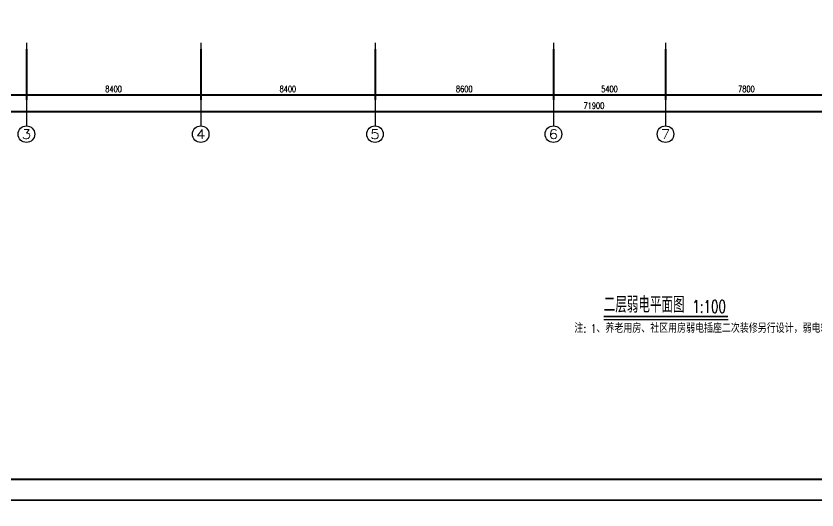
# Model space of a CAD drawing. Extents: x 491024 to 1725648, y 860327 to 1705161.
# Drawn here: x 767631 to 806231, y 1052444 to 1076253 of the extents above; entities that cross this region are included whole.
import ezdxf
from ezdxf.enums import TextEntityAlignment as Align

# ---------------------------------------------------------------- set-up
doc = ezdxf.new("R2010")
doc.units = 0
doc.header["$LTSCALE"] = 1000
doc.header["$MEASUREMENT"] = 0
doc.layers.get('Defpoints').update_dxf_attribs({"color": 8})
for name, color, linetype in [('!!DIM-照明', 7, 'Continuous'), ('AXIS', 8, 'Continuous'), ('AXIS_TEXT', 8, 'Continuous'), ('C-AXIS(轴号)', 8, 'Continuous'), ('C-AXIS-T(字)', 8, 'Continuous'), ('DIM_SYMB', 8, 'Continuous'), ('图框', 140, 'Continuous')]:
    doc.layers.add(name, color=color, linetype=linetype)
doc.layers.add('WALL', color=8, linetype='Continuous', lineweight=40)
doc.styles.add('_TCH_AXIS', font='COMPLEX', dxfattribs={"bigfont": 'GBCBIG'})
doc.styles.add('_TCH_DIM_T3', font='SIMPLEX', dxfattribs={"width": 0.705882, "bigfont": 'GBCBIG'})
doc.styles.add('_TEL_DIM', font='SIMPLEX', dxfattribs={"width": 0.8, "height": 3.5, "bigfont": 'HZTXT'})
doc.styles.add('COMPLEX', font='COMPLEX')
doc.dimstyles.new('_TCH_ARCH&&100', dxfattribs={"dimtxt": 297.5, "dimasz": 100, "dimexe": 250, "dimexo": 300, "dimgap": 126.25, "dimtad": 1, "dimdec": 0, "dimzin": 0, "dimdsep": 46, "dimtxsty": '_TCH_DIM_T3', "dimblk": 'ARCHTICK', "dimcen": 0.09, "dimclrt": 7, "dimazin": 2, "dimtfac": 1, "dimtdec": 0, "dimtix": 1, "dimtmove": 2, "dimatfit": 3, "dimfxl": 1, "dimtolj": 1, "dimtzin": 0, "dimarcsym": 0})

# ---------------------------------------------------------------- blocks, each defined once
blk = doc.blocks.new('_ArchTick')
at = {"color": 0, "linetype": 'ByBlock', "const_width": 0.4}
blk.add_lwpolyline([(-0.5, -0.5), (0.5, 0.5)], dxfattribs=at)
blk = doc.blocks.new('*D280')
at = {"layer": 'AXIS', "color": 0, "lineweight": -2, "transparency": 16777216}
for p, q in [((1293188, 1056848), (1293188, 1053598)), ((1365088, 1056848), (1365088, 1053598)), ((1293188, 1053848), (1365088, 1053848))]:
    blk.add_line(p, q, dxfattribs=at)
at = {"layer": 'Defpoints', "color": 0, "transparency": 16777216}
for p in [(1293188, 1057148), (1365088, 1057148), (1365088, 1053848)]:
    blk.add_point(p, dxfattribs=at)
at = {"layer": 'AXIS', "color": 0, "lineweight": -2, "transparency": 16777216, "xscale": 100, "yscale": 100, "zscale": 100, "rotation": 180}
blk.add_blockref('_ArchTick', (1293188, 1053848), dxfattribs=at)
at = {"layer": 'AXIS', "color": 0, "lineweight": -2, "transparency": 16777216, "xscale": 100, "yscale": 100, "zscale": 100}
blk.add_blockref('_ArchTick', (1365088, 1053848), dxfattribs=at)
at = {"layer": 'AXIS', "color": 7, "transparency": 16777216, "insert": (1329138, 1054123), "char_height": 297.5, "attachment_point": 5, "style": '_TCH_DIM_T3'}
blk.add_mtext('\\A1;71900', dxfattribs=at)
blk = doc.blocks.new('*D284')
at = {"layer": 'AXIS', "color": 0, "lineweight": -2, "transparency": 16777216}
for p, q in [((1296538, 1056848), (1296538, 1054398)), ((1301788, 1056848), (1301788, 1054398)), ((1296538, 1054648), (1301788, 1054648))]:
    blk.add_line(p, q, dxfattribs=at)
at = {"layer": 'Defpoints', "color": 0, "transparency": 16777216}
for p in [(1296538, 1057148), (1301788, 1057148), (1301788, 1054648)]:
    blk.add_point(p, dxfattribs=at)
at = {"layer": 'AXIS', "color": 0, "lineweight": -2, "transparency": 16777216, "xscale": 100, "yscale": 100, "zscale": 100, "rotation": 180}
blk.add_blockref('_ArchTick', (1296538, 1054648), dxfattribs=at)
at = {"layer": 'AXIS', "color": 0, "lineweight": -2, "transparency": 16777216, "xscale": 100, "yscale": 100, "zscale": 100}
blk.add_blockref('_ArchTick', (1301788, 1054648), dxfattribs=at)
at = {"layer": 'AXIS', "color": 7, "transparency": 16777216, "insert": (1299163, 1054923), "char_height": 297.5, "attachment_point": 5, "style": '_TCH_DIM_T3'}
blk.add_mtext('\\A1;5250', dxfattribs=at)
blk = doc.blocks.new('*D285')
at = {"layer": 'AXIS', "color": 0, "lineweight": -2, "transparency": 16777216}
for p, q in [((1301788, 1056848), (1301788, 1054398)), ((1310188, 1056848), (1310188, 1054398)), ((1301788, 1054648), (1310188, 1054648))]:
    blk.add_line(p, q, dxfattribs=at)
at = {"layer": 'Defpoints', "color": 0, "transparency": 16777216}
for p in [(1301788, 1057148), (1310188, 1057148), (1310188, 1054648)]:
    blk.add_point(p, dxfattribs=at)
at = {"layer": 'AXIS', "color": 0, "lineweight": -2, "transparency": 16777216, "xscale": 100, "yscale": 100, "zscale": 100, "rotation": 180}
blk.add_blockref('_ArchTick', (1301788, 1054648), dxfattribs=at)
at = {"layer": 'AXIS', "color": 0, "lineweight": -2, "transparency": 16777216, "xscale": 100, "yscale": 100, "zscale": 100}
blk.add_blockref('_ArchTick', (1310188, 1054648), dxfattribs=at)
at = {"layer": 'AXIS', "color": 7, "transparency": 16777216, "insert": (1305988, 1054923), "char_height": 297.5, "attachment_point": 5, "style": '_TCH_DIM_T3'}
blk.add_mtext('\\A1;8400', dxfattribs=at)
blk = doc.blocks.new('*D286')
at = {"layer": 'AXIS', "color": 0, "lineweight": -2, "transparency": 16777216}
for p, q in [((1310188, 1056848), (1310188, 1054398)), ((1318588, 1056848), (1318588, 1054398)), ((1310188, 1054648), (1318588, 1054648))]:
    blk.add_line(p, q, dxfattribs=at)
at = {"layer": 'Defpoints', "color": 0, "transparency": 16777216}
for p in [(1310188, 1057148), (1318588, 1057148), (1318588, 1054648)]:
    blk.add_point(p, dxfattribs=at)
at = {"layer": 'AXIS', "color": 0, "lineweight": -2, "transparency": 16777216, "xscale": 100, "yscale": 100, "zscale": 100, "rotation": 180}
blk.add_blockref('_ArchTick', (1310188, 1054648), dxfattribs=at)
at = {"layer": 'AXIS', "color": 0, "lineweight": -2, "transparency": 16777216, "xscale": 100, "yscale": 100, "zscale": 100}
blk.add_blockref('_ArchTick', (1318588, 1054648), dxfattribs=at)
at = {"layer": 'AXIS', "color": 7, "transparency": 16777216, "insert": (1314388, 1054923), "char_height": 297.5, "attachment_point": 5, "style": '_TCH_DIM_T3'}
blk.add_mtext('\\A1;8400', dxfattribs=at)
blk = doc.blocks.new('*D287')
at = {"layer": 'AXIS', "color": 0, "lineweight": -2, "transparency": 16777216}
for p, q in [((1318588, 1056848), (1318588, 1054398)), ((1327188, 1056848), (1327188, 1054398)), ((1318588, 1054648), (1327188, 1054648))]:
    blk.add_line(p, q, dxfattribs=at)
at = {"layer": 'Defpoints', "color": 0, "transparency": 16777216}
for p in [(1318588, 1057148), (1327188, 1057148), (1327188, 1054648)]:
    blk.add_point(p, dxfattribs=at)
at = {"layer": 'AXIS', "color": 0, "lineweight": -2, "transparency": 16777216, "xscale": 100, "yscale": 100, "zscale": 100, "rotation": 180}
blk.add_blockref('_ArchTick', (1318588, 1054648), dxfattribs=at)
at = {"layer": 'AXIS', "color": 0, "lineweight": -2, "transparency": 16777216, "xscale": 100, "yscale": 100, "zscale": 100}
blk.add_blockref('_ArchTick', (1327188, 1054648), dxfattribs=at)
at = {"layer": 'AXIS', "color": 7, "transparency": 16777216, "insert": (1322888, 1054923), "char_height": 297.5, "attachment_point": 5, "style": '_TCH_DIM_T3'}
blk.add_mtext('\\A1;8600', dxfattribs=at)
blk = doc.blocks.new('*D288')
at = {"layer": 'AXIS', "color": 0, "lineweight": -2, "transparency": 16777216}
for p, q in [((1327188, 1056848), (1327188, 1054398)), ((1332588, 1056848), (1332588, 1054398)), ((1327188, 1054648), (1332588, 1054648))]:
    blk.add_line(p, q, dxfattribs=at)
at = {"layer": 'Defpoints', "color": 0, "transparency": 16777216}
for p in [(1327188, 1057148), (1332588, 1057148), (1332588, 1054648)]:
    blk.add_point(p, dxfattribs=at)
at = {"layer": 'AXIS', "color": 0, "lineweight": -2, "transparency": 16777216, "xscale": 100, "yscale": 100, "zscale": 100, "rotation": 180}
blk.add_blockref('_ArchTick', (1327188, 1054648), dxfattribs=at)
at = {"layer": 'AXIS', "color": 0, "lineweight": -2, "transparency": 16777216, "xscale": 100, "yscale": 100, "zscale": 100}
blk.add_blockref('_ArchTick', (1332588, 1054648), dxfattribs=at)
at = {"layer": 'AXIS', "color": 7, "transparency": 16777216, "insert": (1329888, 1054923), "char_height": 297.5, "attachment_point": 5, "style": '_TCH_DIM_T3'}
blk.add_mtext('\\A1;5400', dxfattribs=at)
blk = doc.blocks.new('*D289')
at = {"layer": 'AXIS', "color": 0, "lineweight": -2, "transparency": 16777216}
for p, q in [((1332588, 1056848), (1332588, 1054398)), ((1340388, 1056848), (1340388, 1054398)), ((1332588, 1054648), (1340388, 1054648))]:
    blk.add_line(p, q, dxfattribs=at)
at = {"layer": 'Defpoints', "color": 0, "transparency": 16777216}
for p in [(1332588, 1057148), (1340388, 1057148), (1340388, 1054648)]:
    blk.add_point(p, dxfattribs=at)
at = {"layer": 'AXIS', "color": 0, "lineweight": -2, "transparency": 16777216, "xscale": 100, "yscale": 100, "zscale": 100, "rotation": 180}
blk.add_blockref('_ArchTick', (1332588, 1054648), dxfattribs=at)
at = {"layer": 'AXIS', "color": 0, "lineweight": -2, "transparency": 16777216, "xscale": 100, "yscale": 100, "zscale": 100}
blk.add_blockref('_ArchTick', (1340388, 1054648), dxfattribs=at)
at = {"layer": 'AXIS', "color": 7, "transparency": 16777216, "insert": (1336488, 1054923), "char_height": 297.5, "attachment_point": 5, "style": '_TCH_DIM_T3'}
blk.add_mtext('\\A1;7800', dxfattribs=at)
blk = doc.blocks.new('_AXISO')
blk.add_circle((0, 0), 0.5)
at = {"layer": 'AXIS_TEXT', "style": 'COMPLEX', "width": 1.041667}
blk.add_attdef('A', text='', height=0.56, dxfattribs=at).set_placement((-0.25, -0.28), (0.25, -0.28), align=Align.FIT)
blk = doc.blocks.new('ASDASDFSGH')
at = {"layer": 'C-AXIS(轴号)', "color": 8}
for p, q in [((1301787.7, 1057147.8), (1301787.7, 1053147.8)), ((1310187.7, 1057147.8), (1310187.7, 1053147.8)), ((1318587.7, 1057147.8), (1318587.7, 1053147.8)), ((1327187.7, 1057147.8), (1327187.7, 1053147.8)), ((1332587.7, 1057147.8), (1332587.7, 1053147.8))]:
    blk.add_line(p, q, dxfattribs=at)
ref = blk.add_blockref('_AXISO', (1301787.7, 1052747.8), dxfattribs=dict(at, xscale=800, yscale=800, zscale=800))
ref.add_attrib('A', '3', dxfattribs={"layer": 'C-AXIS-T(字)', "height": 452.5, "style": '_TCH_AXIS', "width": 1.5}).set_placement((1301561.4, 1052521.5), (1302014, 1052521.5), align=Align.FIT)
ref = blk.add_blockref('_AXISO', (1310187.7, 1052747.8), dxfattribs=dict(at, xscale=800, yscale=800, zscale=800))
ref.add_attrib('A', '4', dxfattribs={"layer": 'C-AXIS-T(字)', "height": 452.5, "style": '_TCH_AXIS', "width": 1.3125}).set_placement((1309961.4, 1052521.5), (1310414, 1052521.5), align=Align.FIT)
ref = blk.add_blockref('_AXISO', (1318587.7, 1052747.8), dxfattribs=dict(at, xscale=800, yscale=800, zscale=800))
ref.add_attrib('A', '5', dxfattribs={"layer": 'C-AXIS-T(字)', "height": 452.5, "style": '_TCH_AXIS', "width": 1.5}).set_placement((1318361.4, 1052521.5), (1318814, 1052521.5), align=Align.FIT)
ref = blk.add_blockref('_AXISO', (1327187.7, 1052747.8), dxfattribs=dict(at, xscale=800, yscale=800, zscale=800))
ref.add_attrib('A', '6', dxfattribs={"layer": 'C-AXIS-T(字)', "height": 452.5, "style": '_TCH_AXIS', "width": 1.5}).set_placement((1326961.4, 1052521.5), (1327414, 1052521.5), align=Align.FIT)
ref = blk.add_blockref('_AXISO', (1332587.7, 1052747.8), dxfattribs=dict(at, xscale=800, yscale=800, zscale=800))
ref.add_attrib('A', '7', dxfattribs={"layer": 'C-AXIS-T(字)', "height": 452.5, "style": '_TCH_AXIS', "width": 1.5}).set_placement((1332361.4, 1052521.5), (1332814, 1052521.5), align=Align.FIT)
at = {"layer": 'AXIS', "color": 8}
for p1, p2, distance, picture, middle in [((1293187.7, 1057147.8), (1365087.7, 1057147.8), -3300, '*D280', (1329137.7, 1054122.8)), ((1296537.7, 1057147.8), (1301787.7, 1057147.8), -2500, '*D284', (1299162.7, 1054922.8)), ((1301787.7, 1057147.8), (1310187.7, 1057147.8), -2500, '*D285', (1305987.7, 1054922.8)), ((1310187.7, 1057147.8), (1318587.7, 1057147.8), -2500, '*D286', (1314387.7, 1054922.8)), ((1318587.7, 1057147.8), (1327187.7, 1057147.8), -2500, '*D287', (1322887.7, 1054922.8)), ((1327187.7, 1057147.8), (1332587.7, 1057147.8), -2500, '*D288', (1329887.7, 1054922.8)), ((1332587.7, 1057147.8), (1340387.7, 1057147.8), -2500, '*D289', (1336487.7, 1054922.8))]:
    dim = blk.add_aligned_dim(p1=p1, p2=p2, distance=distance, dimstyle='_TCH_ARCH&&100', dxfattribs=at)
    dim.commit()
    dim.dimension.update_dxf_attribs({"geometry": picture, "text_midpoint": middle})

msp = doc.modelspace()

# ---------------------------------------------------------------- linework, layer by layer
at = {"layer": 'DIM_SYMB', "const_width": 70}
msp.add_lwpolyline([(795957.3, 1061771.3), (801944.5, 1061771.3)], dxfattribs=at)
at = {"layer": 'DIM_SYMB'}
msp.add_lwpolyline([(795957.3, 1061631.3), (801944.5, 1061631.3)], dxfattribs=at)
at = {"layer": '图框'}
for points in [[(745313, 1052918.7), (850413, 1052918.7), (850413, 1112318.7), (745313, 1112318.7)], [(745313, 993518.7), (850413, 993518.7), (850413, 1052918.7), (745313, 1052918.7)]]:
    msp.add_lwpolyline(points, close=True, dxfattribs=at)
at = {"layer": '图框', "const_width": 100}
msp.add_lwpolyline([(747813, 1053918.7), (849413, 1053918.7), (849413, 1111318.7), (747813, 1111318.7)], close=True, dxfattribs=at)

# ---------------------------------------------------------------- block references
at = {"layer": 'WALL', "color": 252}
msp.add_blockref('ASDASDFSGH', (-533656.7, 17808.4), dxfattribs=at)

# ---------------------------------------------------------------- texts
at = {"layer": '!!DIM-照明', "style": '_TEL_DIM', "width": 0.8}
msp.add_text('注: 1、养老用房、社区用房弱电插座二次装修另行设计，弱电箱内预留容量。', height=400, dxfattribs=at).set_placement((794539.7, 1060989.4, 0))
at = {"layer": 'DIM_SYMB', "color": 7, "style": '_TCH_AXIS'}
msp.add_text('二层弱电平面图', height=771.63, dxfattribs=at).set_placement((795957.3, 1061953.9))
at = {"layer": 'DIM_SYMB', "color": 7, "style": '_TCH_AXIS', "width": 0.705882}
msp.add_text('1:100', height=595, dxfattribs=at).set_placement((800224.5, 1061953.9))

doc.saveas('drawing.dxf')
